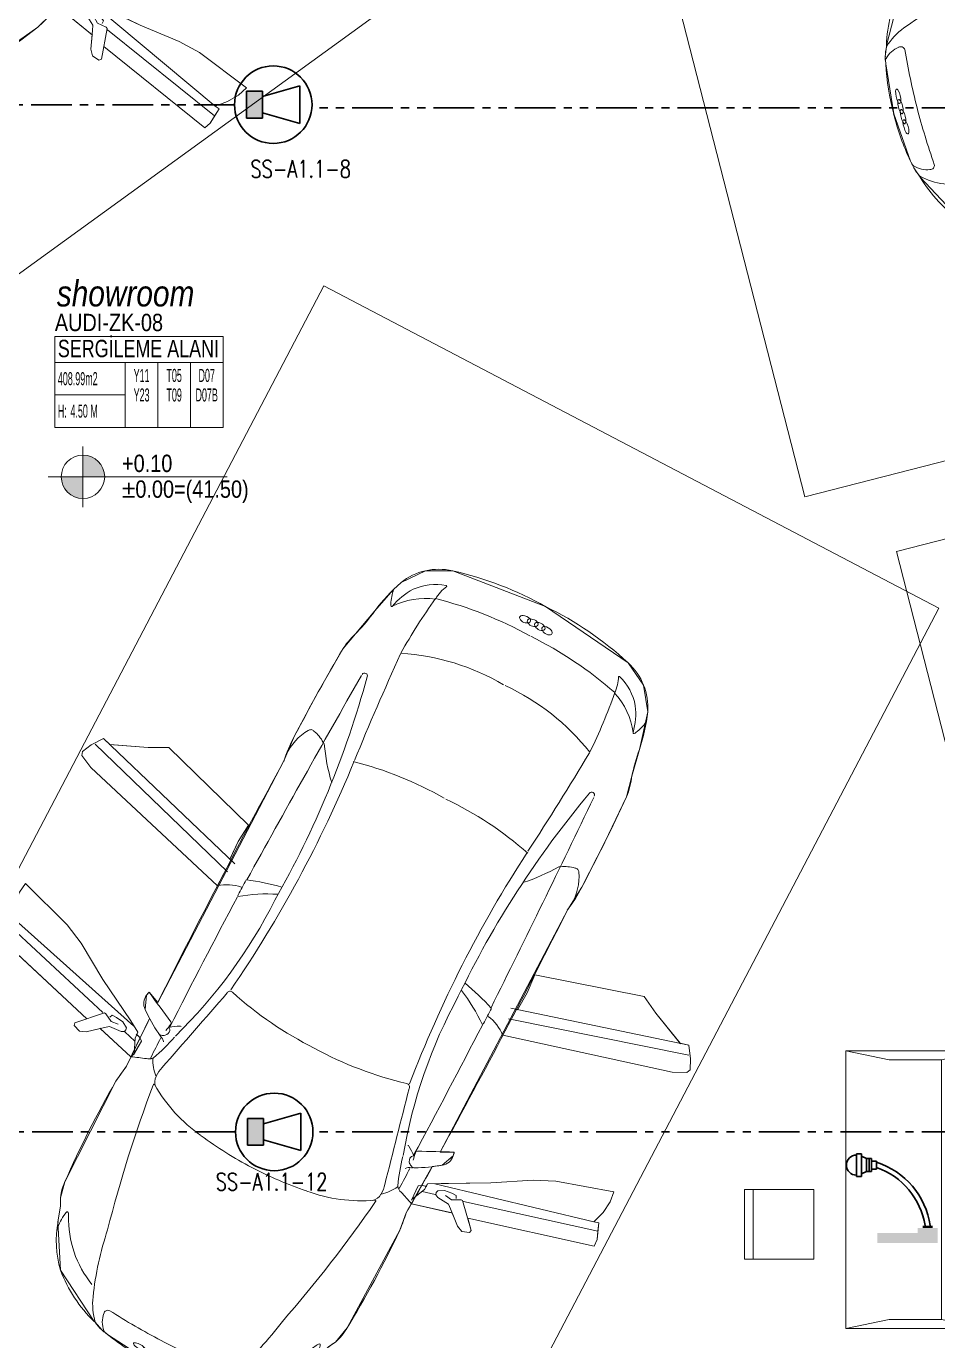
# Model space of a CAD drawing. Extents: x -1299 to 23780, y -3010 to 8106.
# Drawn here: x 2870 to 3395, y 607 to 1364 of the extents above; entities that cross this region are included whole.
import ezdxf
from ezdxf.enums import TextEntityAlignment as Align

# ---------------------------------------------------------------- set-up
doc = ezdxf.new("R2010")
doc.units = 0
doc.header["$LTSCALE"] = 25
doc.header["$MEASUREMENT"] = 0
for name, pattern in [('DOT2', [0.125, 0, -0.125]), ('HIDDEN', [0.375, 0.25, -0.125]), ('PHANTOM2', [1.25, 0.625, -0.125, 0.125, -0.125, 0.125, -0.125])]:
    doc.linetypes.add(name, pattern=pattern)
doc.layers.get('0').update_dxf_attribs({"color": 9, "lineweight": 9})
for name, color, linetype, lineweight in [('04', 9, 'Continuous', 9), ('05', 9, 'Continuous', 9), ('06D', 9, 'Continuous', 9), ('10', 9, 'Continuous', 9), ('20', 9, 'DOT2', 9), ('21', 9, 'Continuous', 9), ('35', 9, 'Continuous', 9), ('40', 9, 'Continuous', 9), ('40B', 9, 'Continuous', 9), ('E-6W ACİL ANONS İÇİN HOPARLÖR (GÖMME) (YANGINA DAYANIKLI)', 7, 'Continuous', 30), ('E-KABLO', 7, 'Continuous', 30), ('E-MİKROFON', 7, 'Continuous', 30), ('E-YAZI', 7, 'Continuous', 30)]:
    doc.layers.add(name, color=color, linetype=linetype, lineweight=lineweight)
doc.styles.add('Arial', font='arial.ttf', dxfattribs={"height": 2.5})
doc.styles.add('ILGAZ', font='txttw.shx')
doc.styles.add('MuuM_TEXT-ITALIC', font='ARIALNI.TTF')
doc.styles.add('MuuM_TEXT-STANDART', font='ARIALN.TTF')

# ---------------------------------------------------------------- blocks, each defined once
blk = doc.blocks.new('Group-321-1')
at = {"lineweight": 0}
for p, q in [((384783.0404, 69371.037), (384783.0455, 69371.0295)), ((384784.4115, 69370.3332), (384784.4025, 69370.333))]:
    blk.add_line(p, q, dxfattribs=at)
blk.add_lwpolyline([(384781.5515, 69367.9843), (384781.749, 69367.6906), (384781.7549, 69367.6863), (384781.7923, 69367.6441), (384781.8263, 69367.6169), (384782.0711, 69367.4613), (384782.3403, 69367.353), (384782.3817, 69367.3414), (384782.4453, 69367.3332), (384782.7991, 69367.344), (384783.0363, 69367.4941), (384783.1021, 69367.5581), (384783.1403, 69367.5843), (384783.2058, 69367.6663), (384783.5053, 69368.2326), (384783.5403, 69368.3322), (384783.689, 69368.5997), (384783.7466, 69368.6084), (384783.8084, 69368.6626), (384783.8147, 69368.6844), (384783.7337, 69368.6844), (384784.4562, 69370.087), (384784.5363, 69370.2162), (384784.6671, 69370.4777), (384784.7897, 69370.7386), (384784.8195, 69370.8587), (384784.8615, 69371.012), (384784.9078, 69371.2302), (384784.8821, 69371.3838), (384784.7923, 69371.511), (384784.3139, 69371.8312), (384783.7777, 69372.0326), (384783.6197, 69372.0318), (384783.48, 69371.9631), (384783.4374, 69371.9222), (384783.3299, 69371.7988), (384783.1493, 69371.5806), (384783.0089, 69371.3289), (384782.8745, 69371.074), (384782.8143, 69370.9298), (384782.099, 69369.5315), (384782.0492, 69369.5901), (384782.0346, 69369.5732), (384782.0266, 69369.4913), (384782.053, 69369.4394), (384781.9224, 69369.1627), (384781.8618, 69369.0762), (384781.5727, 69368.4935), (384781.5478, 69368.4017), (384781.5488, 69368.3546), (384781.5351, 69368.2638), (384781.5515, 69367.9843)], close=True, dxfattribs=at)
for centre, radius, start, end in [((384783.7002, 69371.6914), 0.3498, 77.58661, 129.02756), ((384783.3657, 69370.1215), 1.955, 60.96601, 77.834), ((384784.32, 69371.0452), 1.2443, 132.46554, 142.72442), ((384783.7203, 69371.8273), 0.2984, 161.30494, 177.7436), ((384783.7432, 69371.5713), 0.4025, 118.72004, 140.78477), ((384783.6803, 69371.6404), 0.3125, 79.03531, 114.67967), ((384783.8912, 69371.7489), 0.2436, 127.28492, 150.48206), ((384783.7369, 69371.9408), 0.00701, 14.30738, 65.78767), ((384783.5084, 69371.8411), 0.0862, 181.34596, 189.63974), ((384783.624, 69371.4545), 0.4181, 82.50821, 117.47814), ((384786.16, 69370.0997), 3.0479, 144.45126, 151.44152), ((384783.1339, 69369.6371), 2.3005, 61.70075, 76.26458), ((384782.5383, 69372.3373), 0.9575, 316.21857, 325.7418), ((384783.4275, 69371.8281), 0.00442, 198.85042, 328.86273), ((384784.1759, 69371.7659), 0.0116, 115.48588, 202.83845), ((384784.2048, 69371.7798), 0.0437, 204.93665, 291.60104), ((384784.1827, 69371.7527), 0.0264, 86.25131, 116.60003), ((384784.1802, 69371.7174), 0.0619, 44.04057, 86.06863), ((384783.4781, 69370.0639), 1.955, 47.82213, 64.69011), ((384784.219, 69371.7483), 0.0101, 111.92831, 196.76289), ((384784.245, 69371.7546), 0.0368, 193.51549, 249.2754), ((384784.2267, 69371.7313), 0.0287, 93.47089, 113.70035), ((384784.2157, 69371.751), 0.0129, 292.51497, 43.91301), ((384784.2218, 69371.692), 0.0681, 58.34095, 87.30825), ((384784.2513, 69371.7608), 0.045, 244.61072, 282.68217), ((384784.2665, 69371.7271), 0.0153, 157.39591, 204.46469), ((384784.264, 69371.7268), 0.0131, 105.23805, 152.09254), ((384784.2938, 69371.739), 0.045, 202.97395, 241.04541), ((384784.2396, 69371.7211), 0.0339, 22.28966, 58.16625), ((384784.2575, 69371.7317), 0.0153, 281.19144, 328.26022), ((384784.2684, 69371.7064), 0.0339, 67.48988, 103.36647), ((384784.2588, 69371.7295), 0.0131, 333.56358, 20.41807), ((384784.2924, 69371.7303), 0.0368, 236.38072, 292.14064), ((384784.2551, 69371.6749), 0.0681, 38.34788, 67.31518), ((384784.3065, 69371.7044), 0.0129, 81.74311, 193.14115), ((384784.3363, 69371.7123), 0.0437, 194.05509, 280.71948), ((384784.3025, 69371.7054), 0.0101, 288.89324, 13.72781), ((384784.2842, 69371.7018), 0.0287, 11.95578, 32.18524), ((384784.2999, 69371.6559), 0.0619, 39.58749, 81.61555), ((384784.3272, 69371.6786), 0.0264, 9.05609, 39.40481), ((384783.6081, 69371.2726), 0.5525, 133.02369, 146.12278), ((384783.2195, 69369.5931), 2.3005, 49.39154, 63.95538), ((384784.3419, 69371.6807), 0.0116, 282.81768, 10.17024), ((384793.5272, 69365.622), 11.9668, 150.13727, 152.89723), ((384800.1056, 69364.1963), 18.1799, 156.13496, 158.24111), ((384783.405, 69370.2154), 1.343, 60.01739, 86.68797), ((384784.5586, 69371.2508), 0.3498, 356.62857, 48.06952), ((384865.0479, 69325.7189), 93.6961, 150.803073, 151.627747), ((384777.8715, 69372.8535), 5.6052, 330.89441, 345.16435), ((384783.2749, 69371.4236), 0.0159, 339.0039, 150.39832), ((384784.4941, 69371.4395), 0.2436, 335.17406, 358.37121), ((384784.7399, 69371.4259), 0.00701, 59.86846, 111.34875), ((384784.5288, 69371.2049), 0.3125, 10.97646, 46.62082), ((384783.5314, 69370.1506), 1.343, 38.96815, 65.63874), ((384781.8315, 69372.3216), 3.0479, 334.21461, 341.20486), ((384784.4106, 69371.0507), 0.4181, 8.17799, 43.14791), ((384784.436, 69371.2157), 0.4025, 344.87136, 6.93609), ((384784.6574, 69371.3463), 0.2984, 307.91253, 324.35119), ((384783.6723, 69371.3777), 1.2443, 342.93171, 353.19059), ((384783.1168, 69370.8333), 0.3186, 120.97289, 155.47556), ((384782.9706, 69371.0742), 0.0369, 91.80001, 120.34392), ((384782.963, 69371.0791), 0.0326, 45.48642, 78.55436), ((384782.8486, 69370.9332), 0.2179, 28.76175, 50.98475), ((384784.8286, 69371.1089), 0.00442, 156.7934, 286.8057), ((384784.7921, 69371.1821), 0.0862, 296.01639, 304.31017), ((384783.7734, 69370.6126), 1.0105, 153.06948, 161.91859), ((384784.1506, 69371.1377), 1.1104, 185.59299, 197.27063), ((384785.7608, 69370.6832), 0.9575, 159.91432, 169.43756), ((384822.9409, 69349.5203), 45.4809, 151.91783, 153.89663), ((384776.6075, 69373.5829), 7.1236, 326.0794, 338.11644), ((384782.7341, 69368.9325), 2.0531, 60.68217, 76.50321), ((384768.9056, 69380.2116), 18.1799, 327.41502, 329.52117), ((384784.272, 69370.9318), 0.5525, 339.53334, 352.63243), ((384782.8801, 69368.8575), 2.0531, 49.15292, 64.97396), ((384788.9005, 69367.1922), 5.6052, 140.49177, 154.76171), ((384699.7855, 69410.5499), 93.6961, 334.028379, 334.853054), ((384773.8988, 69375.6976), 11.9668, 332.7589, 335.51885), ((384784.589, 69370.7491), 0.0159, 335.25781, 146.65222), ((384790.2301, 69366.5903), 7.1236, 147.53968, 159.57673), ((384783.8462, 69371.294), 1.1104, 288.38549, 300.06314), ((384784.4389, 69370.1168), 0.2179, 74.67138, 96.89437), ((384784.4908, 69370.2948), 0.0326, 47.10176, 80.1697), ((384784.2014, 69370.2765), 0.3186, 330.18057, 4.68324), ((384784.4824, 69370.2982), 0.0369, 5.3122, 33.85612), ((384782.4965, 69369.975), 0.2388, 70.63493, 104.39061), ((384825.273, 69347.607), 48.3027, 152.0551, 152.17195), ((384782.4028, 69368.6925), 1.5636, 74.98539, 82.5895), ((384783.6393, 69370.6814), 1.0105, 323.73754, 332.58665), ((384821.1879, 69350.0129), 43.565, 152.47687, 153.59071), ((384780.1046, 69371.4451), 2.9727, 314.88555, 333.67662), ((384782.7293, 69369.2079), 0.9545, 86.6279, 100.51602), ((384782.5618, 69370.1533), 0.00585, 151.78048, 223.89891), ((384743.6698, 69390.211), 45.4809, 331.7595, 333.7383), ((384782.8782, 69368.4484), 1.5636, 43.06662, 50.67073), ((384782.0988, 69369.5256), 0.08, 143.47187, 205.34832), ((384782.1495, 69369.4974), 0.1377, 137.16643, 146.60216), ((384967.4628, 69508.0027), 231.379, 216.741616, 216.794011), ((384678.7517, 69458.2208), 136.4506, 319.252602, 319.492588), ((384782.5149, 69369.582), 0.0186, 41.38587, 155.31615), ((384783.958, 69371.212), 2.1585, 228.54216, 243.72242), ((384786.4545, 69368.1856), 2.9727, 151.97951, 170.77058), ((384783.1066, 69369.0142), 0.9545, 25.14011, 39.02822), ((384782.9196, 69369.9112), 0.9868, 205.18196, 214.47771), ((384740.7557, 69390.9906), 48.3027, 333.48418, 333.60103), ((384795.1786, 69363.075), 14.5872, 154.13193, 155.3338), ((384782.1667, 69369.4142), 0.0112, 312.85989, 34.81051), ((384745.0919, 69389.0738), 43.565, 332.06542, 333.17925), ((384783.9724, 69369.4292), 0.00585, 261.75721, 333.87565), ((384783.8657, 69369.2721), 0.2388, 21.26552, 55.0212), ((384782.1239, 69369.3634), 0.0209, 210.13375, 261.90105), ((384782.122, 69369.3451), 0.00941, 178.27039, 230.32072), ((384782.0852, 69369.2999), 0.0489, 5.77906, 50.98927), ((384782.1316, 69369.3958), 0.0541, 258.6932, 282.71565), ((384782.1321, 69369.3799), 0.0386, 287.17105, 347.53678), ((384781.9661, 69369.5433), 0.2494, 316.34844, 326.72021), ((384782.1506, 69369.3741), 0.0194, 352.1473, 47.07927), ((384782.2653, 69368.9144), 0.4843, 94.43281, 101.94441), ((384782.228, 69369.389), 0.00831, 38.23228, 92.03083), ((384791.1445, 69364.8055), 10.0957, 153.3898, 154.10666), ((384781.4441, 69369.9694), 0.9862, 309.91617, 319.86311), ((384784.0189, 69371.1807), 2.1585, 241.9337, 257.11397), ((384781.8012, 69367.5574), 1.667, 81.88637, 84.9423), ((384782.0501, 69369.2603), 0.0543, 255.44862, 293.85951), ((384782.0653, 69369.2123), 0.00351, 147.65254, 275.80128), ((384782.3152, 69369.2019), 0.2415, 178.31118, 202.80165), ((384782.0803, 69369.2075), 0.00659, 121.6403, 166.77146), ((384783.0277, 69368.3243), 1.3873, 142.81626, 147.17964), ((384782.2724, 69369.0259), 0.196, 137.86982, 155.43476), ((384787.0532, 69366.1374), 5.9654, 150.48594, 156.73647), ((384789.1281, 69366.4456), 7.5187, 159.68697, 166.35156), ((384782.0818, 69369.0554), 0.00481, 20.93843, 175.93169), ((384782.1584, 69369.074), 0.0723, 153.7582, 202.5543), ((384782.8576, 69369.5029), 0.8909, 210.02521, 235.56573), ((384916.0429, 69336.4165), 136.4506, 166.163538, 166.403525), ((384783.5356, 69369.0581), 0.0186, 330.33998, 84.27025), ((384783.6274, 69370.5018), 2.1511, 233.76937, 242.93532), ((384783.546, 69368.7124), 0.00831, 33.62529, 87.42384), ((384783.1387, 69368.4661), 0.4843, 23.71172, 31.22332), ((384783.5791, 69368.6408), 0.0194, 78.57685, 133.50883), ((384783.8241, 69368.5896), 0.2494, 158.93592, 169.30769), ((384783.6023, 69368.6773), 0.0112, 90.84562, 172.79624), ((384788.1969, 69600.0219), 231.379, 268.862115, 268.914511), ((384783.7323, 69368.6871), 0.08, 280.3078, 342.18425), ((384783.6798, 69368.7118), 0.1377, 339.05397, 348.48969), ((384783.6345, 69370.4982), 2.1511, 242.7208, 251.88675), ((384784.4746, 69368.4138), 0.9862, 165.79302, 175.73995), ((384774.6241, 69373.2856), 10.0957, 331.54946, 332.26633), ((384783.5569, 69368.5444), 0.0489, 74.66686, 119.87707), ((384770.8666, 69375.5547), 14.5872, 330.32233, 331.52419), ((384783.5945, 69368.6292), 0.0386, 138.11935, 198.48507), ((384783.6078, 69368.6381), 0.0541, 202.94048, 226.96292), ((384783.5722, 69368.6007), 0.00941, 255.33541, 307.38574), ((384783.5859, 69368.613), 0.0209, 223.75508, 275.52238), ((384783.5672, 69369.5788), 0.9868, 271.17841, 280.47417), ((384781.8971, 69368.3577), 0.3521, 155.6746, 172.82724), ((384783.2716, 69369.2904), 0.8909, 250.0904, 275.63091), ((384783.3307, 69368.4723), 0.0723, 283.10183, 331.89793), ((384783.2251, 69368.5368), 0.196, 330.22137, 347.7863), ((384783.3432, 69368.6743), 0.2415, 282.85447, 307.34495), ((384783.4846, 69368.4866), 0.00659, 318.88467, 4.01582), ((384783.5452, 69368.4928), 0.0543, 191.79662, 230.20751), ((384783.4973, 69368.4773), 0.00351, 209.85485, 338.00359), ((384782.3066, 69367.2979), 1.667, 40.71383, 43.76976), ((384764.3472, 69370.8859), 17.3868, 351.32617, 351.63129), ((384781.2507, 69368.3722), 0.2986, 356.60672, 5.66016), ((384777.1322, 69372.6032), 7.5187, 319.30457, 325.96916), ((384783.3602, 69368.3991), 0.00481, 309.72444, 104.7177), ((384781.8007, 69368.141), 0.2809, 142.99801, 163.90702), ((384781.6108, 69368.2877), 0.0411, 126.43126, 146.97652), ((384781.5894, 69368.3179), 0.00398, 74.79118, 133.78563), ((384781.5845, 69368.3135), 0.0102, 1.6376, 54.39629), ((384781.5006, 69368.3013), 0.0949, 358.81699, 7.38389), ((384782.2012, 69368.2894), 0.6058, 179.06594, 219.47978), ((384782.2148, 69368.7415), 1.3873, 338.47648, 342.83987), ((384782.1373, 69368.159), 0.6112, 170.0439, 196.59906), ((384783.574, 69367.6511), 1.8423, 162.01986, 174.32836), ((384778.0913, 69370.7376), 5.9654, 328.91966, 335.17019), ((384782.3166, 69368.2853), 0.8221, 201.47616, 226.33924), ((384782.1191, 69367.7954), 0.3803, 174.31047, 196.66974), ((384781.8274, 69367.732), 0.0243, 63.76495, 169.99527), ((384784.0992, 69371.3805), 4.2739, 238.04892, 242.63411), ((384781.9367, 69367.8086), 0.2189, 213.43665, 228.87327), ((384781.9405, 69367.6889), 0.1449, 160.42148, 200.18277), ((384781.3493, 69368.793), 1.8423, 311.32776, 323.63627), ((384781.8626, 69367.7093), 0.0958, 222.86726, 244.00748), ((384781.8298, 69367.649), 0.0272, 202.20177, 232.28434), ((384782.6953, 69368.7143), 1.3999, 231.62456, 243.52038), ((384782.901, 69367.8424), 0.3521, 312.82889, 329.98153), ((384781.9795, 69367.566), 0.00393, 106.148, 191.23563), ((384781.9926, 69367.569), 0.0174, 192.47252, 226.43384), ((384781.9842, 69367.5477), 0.0228, 79.74326, 104.67435), ((384782.0763, 69367.6572), 0.139, 226.48129, 253.24184), ((384781.9679, 69367.4673), 0.1048, 43.02745, 79.064), ((384782.0325, 69367.5354), 0.00393, 108.00787, 193.0955), ((384782.0455, 69367.5388), 0.0174, 194.33239, 228.2937), ((384782.0378, 69367.5173), 0.0228, 81.60313, 106.53421), ((384782.1264, 69367.6297), 0.139, 228.34115, 255.10171), ((384782.043, 69367.5459), 0.0229, 252.85277, 277.47636), ((384782.0242, 69367.4364), 0.1048, 44.88731, 80.92386), ((384782.0223, 69367.5184), 0.0302, 24.43778, 42.48024), ((384782.0457, 69367.5282), 0.00493, 273.68219, 33.68219), ((384784.0734, 69371.3937), 4.2739, 243.02202, 247.60721), ((384782.6682, 69368.0497), 0.6058, 266.17635, 306.59018), ((384782.7811, 69367.6377), 0.2809, 321.7491, 342.65812), ((384783.0862, 69367.4874), 0.0949, 118.27223, 126.83913), ((384795.1854, 69355.0563), 17.3868, 134.02483, 134.32996), ((384783.0473, 69367.5626), 0.0102, 71.25983, 124.01853), ((384783.0109, 69367.569), 0.0411, 338.6796, 359.22486), ((384783.048, 69367.5692), 0.00398, 351.87049, 50.86494), ((384783.2896, 69367.3257), 0.2986, 119.99597, 129.0494), ((384782.7254, 69368.6988), 1.3999, 242.13575, 254.03156), ((384782.0856, 69367.5071), 0.00493, 90.11407, 210.11407), ((384782.1019, 69367.5147), 0.0229, 206.3199, 230.94349), ((384782.0905, 69367.4822), 0.0302, 81.31602, 99.35848), ((384782.1758, 69367.6043), 0.139, 230.55442, 257.31497), ((384782.0967, 69367.5174), 0.0229, 254.71264, 279.33622), ((384782.0783, 69367.4086), 0.1048, 44.73227, 80.76882), ((384782.0769, 69367.4892), 0.0302, 26.29765, 44.3401), ((384782.0999, 69367.4998), 0.00493, 275.54206, 35.54205), ((384782.1404, 69367.4796), 0.00493, 91.97393, 211.97394), ((384782.1563, 69367.4877), 0.0229, 208.17977, 232.80335), ((384782.146, 69367.4549), 0.0302, 83.17589, 101.21835), ((384782.2273, 69367.5797), 0.139, 232.41428, 259.17484), ((384782.1491, 69367.4857), 0.0174, 257.36242, 291.32374), ((384782.1362, 69367.3809), 0.1048, 46.59213, 82.62868), ((384782.1361, 69367.4668), 0.0228, 19.12192, 44.053), ((384782.1539, 69367.4731), 0.00393, 292.56063, 17.64826), ((384782.1921, 69367.441), 0.0228, 20.98178, 45.91286), ((384782.2096, 69367.4478), 0.00393, 294.42049, 19.50812), ((384782.5995, 69367.9217), 0.6112, 289.05706, 315.61223), ((384782.2044, 69367.4602), 0.0174, 259.22229, 293.1836), ((384782.3323, 69367.4878), 0.1449, 285.47336, 325.23464), ((384782.3147, 69367.695), 0.3803, 288.98638, 311.34565), ((384782.4333, 69367.421), 0.0243, 315.66086, 61.89118), ((384782.3942, 69367.4364), 0.0958, 241.64864, 262.78887), ((384782.3644, 69367.3745), 0.0272, 253.37179, 283.45435), ((384782.4317, 69367.5545), 0.2189, 256.78285, 272.21947), ((384782.5977, 69368.1411), 0.8221, 259.31689, 284.17997)]:
    blk.add_arc(centre, radius, start, end, dxfattribs=at)
blk = doc.blocks.new('Group-322-1')
for p, q in [((384781.331, 69370.2105), (384781.2966, 69370.1597)), ((384781.5743, 69369.9737), (384781.331, 69370.2105)), ((384781.2966, 69370.1597), (384781.2703, 69370.0916)), ((384781.2352, 69370.0373), (384781.1991, 69370.0045)), ((384781.2557, 69370.0172), (384781.2352, 69370.0373)), ((384781.2703, 69370.0916), (384781.2557, 69370.0172)), ((384781.1619, 69369.9731), (384781.1407, 69369.9383)), ((384781.1991, 69370.0045), (384781.1619, 69369.9731)), ((384781.784, 69369.4706), (384781.1997, 69370.004)), ((384781.9623, 69369.3941), (384781.2557, 69370.0169)), ((384781.2557, 69370.0169), (384781.2754, 69369.9991)), ((384781.6545, 69369.8691), (384781.5743, 69369.9737)), ((384781.1407, 69369.9383), (384781.6919, 69369.4347)), ((384781.7823, 69369.6607), (384781.6545, 69369.8691)), ((384781.9441, 69369.4245), (384781.7823, 69369.6607)), ((384781.6228, 69369.4109), (384781.7921, 69369.4695)), ((384781.7921, 69369.4695), (384781.8013, 69369.4647)), ((384781.8013, 69369.4647), (384781.8317, 69369.4193)), ((384781.8241, 69369.4453), (384781.8377, 69369.4563)), ((384781.8317, 69369.4193), (384781.8727, 69369.4049)), ((384781.8377, 69369.4563), (384781.862, 69369.4435)), ((384781.862, 69369.4435), (384781.8993, 69369.4183)), ((384781.8993, 69369.4183), (384781.9205, 69369.3851)), ((384781.9863, 69369.3597), (384781.9441, 69369.4245)), ((384781.6183, 69369.395), (384781.6228, 69369.4109)), ((384781.6494, 69369.3621), (384781.6183, 69369.395)), ((384781.6889, 69369.3595), (384781.6494, 69369.3621)), ((384781.7937, 69369.3845), (384781.6889, 69369.3595)), ((384781.7664, 69369.3807), (384781.9464, 69369.2177)), ((384781.8226, 69369.3912), (384781.7937, 69369.3845)), ((384781.8894, 69369.3631), (384781.8226, 69369.3912)), ((384781.9084, 69369.3622), (384781.8894, 69369.3631)), ((384781.9175, 69369.372), (384781.9084, 69369.3622)), ((384781.9692, 69369.3081), (384781.9114, 69369.3606)), ((384781.9205, 69369.3851), (384781.9175, 69369.372)), ((384781.97, 69369.3257), (384781.9863, 69369.3597)), ((384781.9978, 69369.329), (384781.9767, 69369.3483)), ((384781.9625, 69369.2298), (384782.008, 69369.3088)), ((384781.9659, 69369.2362), (384781.97, 69369.3257)), ((384782.008, 69369.3088), (384781.9978, 69369.329))]:
    blk.add_line(p, q)
blk.add_lwpolyline([(384781.331, 69370.2105), (384781.5743, 69369.9737), (384781.6545, 69369.8691), (384781.7823, 69369.6607), (384781.9441, 69369.4245), (384781.9863, 69369.3597), (384781.9796, 69369.3457), (384781.9978, 69369.329), (384782.008, 69369.3088), (384781.9659, 69369.2362), (384781.9464, 69369.2177), (384781.7687, 69369.3785), (384781.6889, 69369.3595), (384781.6494, 69369.3621), (384781.6183, 69369.395), (384781.6228, 69369.4109), (384781.6919, 69369.4347), (384781.1407, 69369.9383), (384781.1619, 69369.9731), (384781.1991, 69370.0045), (384781.2352, 69370.0373), (384781.2557, 69370.0169), (384781.2703, 69370.0916), (384781.2966, 69370.1597)], close=True)
blk = doc.blocks.new('Group-323-1')
for p, q in [((384783.7403, 69368.5033), (384784.0265, 69368.5095)), ((384784.0265, 69368.5095), (384784.2703, 69368.527)), ((384784.2703, 69368.527), (384784.4021, 69368.5228)), ((384784.4021, 69368.5228), (384784.7363, 69368.4631)), ((384783.5713, 69368.4048), (384783.609, 69368.4878)), ((384783.5745, 69368.4113), (384783.6449, 69368.4667)), ((384783.609, 69368.4878), (384783.6313, 69368.4913)), ((384783.631, 69368.4558), (384783.7074, 69368.4395)), ((384783.6313, 69368.4913), (384783.6593, 69368.4854)), ((384783.6449, 69368.4667), (384783.663, 69368.4998)), ((384783.663, 69368.4998), (384783.7403, 69368.5033)), ((384783.7049, 69368.5004), (384784.6228, 69368.2891)), ((384783.7131, 69368.4511), (384783.7105, 69368.438)), ((384783.7105, 69368.438), (384783.7223, 69368.4231)), ((384783.7219, 69368.4612), (384783.7131, 69368.4511)), ((384783.7613, 69368.4632), (384783.7219, 69368.4612)), ((384783.8035, 69368.4477), (384783.7613, 69368.4632)), ((384783.8016, 69368.4089), (384783.766, 69368.4339)), ((384783.8281, 69368.4354), (384783.8035, 69368.4477)), ((384783.8271, 69368.4179), (384783.8281, 69368.4354)), ((384784.7363, 69368.4631), (384784.715, 69368.4056)), ((384783.8082, 69368.3333), (384783.5708, 69368.3847)), ((384783.7223, 69368.4231), (384783.784, 69368.3851)), ((384783.784, 69368.3851), (384783.7954, 69368.3578)), ((384783.7954, 69368.3578), (384783.8361, 69368.258)), ((384783.8561, 69368.4106), (384783.8016, 69368.4089)), ((384783.8654, 69368.406), (384783.8561, 69368.4106)), ((384783.9165, 69368.2343), (384783.8654, 69368.406)), ((384783.871, 69368.4001), (384784.645, 69368.2361)), ((384784.715, 69368.4056), (384784.6751, 69368.3445)), ((384784.626, 69368.1499), (384783.8955, 69368.3044)), ((384784.6228, 69368.2891), (384784.5969, 69368.2948)), ((384784.6751, 69368.3445), (384784.6231, 69368.2893)), ((384784.6231, 69368.2893), (384784.6514, 69368.2844)), ((384784.6514, 69368.2844), (384784.6458, 69368.2359)), ((384783.8361, 69368.258), (384783.8613, 69368.2275)), ((384783.8613, 69368.2275), (384783.9062, 69368.2214)), ((384783.9062, 69368.2214), (384783.9165, 69368.2343)), ((384784.6458, 69368.2359), (384784.642, 69368.1874)), ((384784.642, 69368.1874), (384784.626, 69368.1499))]:
    blk.add_line(p, q)
blk.add_lwpolyline([(384783.6295, 69368.491), (384783.6556, 69368.4862), (384783.663, 69368.4998), (384784.0265, 69368.5095), (384784.2703, 69368.527), (384784.4021, 69368.5228), (384784.7363, 69368.4631), (384784.715, 69368.4056), (384784.6751, 69368.3445), (384784.6228, 69368.2891), (384784.6514, 69368.2844), (384784.642, 69368.1874), (384784.626, 69368.1499), (384783.8955, 69368.3044), (384783.9165, 69368.2343), (384783.9062, 69368.2214), (384783.8613, 69368.2275), (384783.8361, 69368.258), (384783.8051, 69368.334), (384783.5708, 69368.3847)], close=True)
blk = doc.blocks.new('Group-324-1')
for p, q in [((384781.7031, 69371.0121), (384781.6524, 69370.9735)), ((384781.7733, 69371.0498), (384781.7031, 69371.0121)), ((384782.4941, 69370.2883), (384781.7252, 69371.016)), ((384782.5366, 69370.3335), (384781.7733, 69371.0498)), ((384781.8057, 69371.015), (384782.0321, 69370.9999)), ((384781.6524, 69370.9735), (384781.6499, 69370.9499)), ((384781.6499, 69370.9499), (384781.7011, 69370.8824)), ((384782.0321, 69370.9999), (384782.1497, 69371.0007)), ((384782.1497, 69371.0007), (384782.6141, 69370.5571)), ((384781.7011, 69370.8824), (384782.4371, 69370.2063)), ((384782.6141, 69370.5571), (384782.5545, 69370.4624)), ((384782.5545, 69370.4624), (384782.5076, 69370.3596))]:
    blk.add_line(p, q)
blk.add_lwpolyline([(384782.6141, 69370.5571), (384782.1497, 69371.0007), (384782.0321, 69370.9999), (384781.8107, 69371.0146), (384781.7733, 69371.0498), (384781.7031, 69371.0121), (384781.6524, 69370.9735), (384781.6499, 69370.9499), (384781.7011, 69370.8824), (384782.4371, 69370.2063), (384782.5131, 69370.3555), (384782.5079, 69370.3604), (384782.5545, 69370.4624)], close=True)
blk = doc.blocks.new('Group-325-1')
for p, q in [((384784.2699, 69369.7089), (384784.2277, 69369.6053)), ((384784.901, 69369.5901), (384784.2699, 69369.7089)), ((384784.2277, 69369.6053), (384784.1715, 69369.5072)), ((384784.9688, 69369.494), (384784.901, 69369.5901)), ((384784.1334, 69369.5156), (384785.1602, 69369.3127)), ((384785.1131, 69369.3188), (384784.9688, 69369.494)), ((384784.1214, 69369.4547), (384785.1608, 69369.254)), ((384785.0663, 69369.1565), (384784.0879, 69369.3606)), ((384785.1602, 69369.3127), (384785.1706, 69369.2337)), ((384785.1706, 69369.2337), (384785.1687, 69369.1701)), ((384785.151, 69369.1543), (384785.0663, 69369.1565)), ((384785.1687, 69369.1701), (384785.151, 69369.1543))]:
    blk.add_line(p, q)
blk.add_lwpolyline([(384784.2699, 69369.7089), (384784.901, 69369.5901), (384784.9688, 69369.494), (384785.1099, 69369.3227), (384785.1602, 69369.3127), (384785.1706, 69369.2337), (384785.1687, 69369.1701), (384785.151, 69369.1543), (384785.0663, 69369.1565), (384784.0879, 69369.3606), (384784.1366, 69369.4517), (384784.166, 69369.5091), (384784.1719, 69369.508), (384784.2277, 69369.6053)], close=True)
blk = doc.blocks.new('p-audi_arac')
at = {"layer": '06D', "lineweight": 0, "flags": 128}
blk.add_lwpolyline([(695.6, 0.8), (-4.4, 0.8), (-4.4, 400.8), (695.6, 400.8)], close=True, dxfattribs=at)
at = {"layer": '04', "xscale": 99.99999999999999, "yscale": 99.99999999999999, "zscale": 99.99999999999999, "rotation": 117.1763778173343}
for name in ['Group-321-1', 'Group-323-1', 'Group-325-1', 'Group-324-1', 'Group-322-1']:
    blk.add_blockref(name, (23745751.03, -31061967.79), dxfattribs=at)
blk = doc.blocks.new('0_elevationtarget-p')
h = blk.add_hatch(color=256)
h.paths.add_polyline_path([(2.5, 0, 0.414214), (0, 2.5), (0, 0)])
h.paths.add_polyline_path([(0, 0), (-2.5, 0, 0.414214), (0, -2.5)])
blk.add_line((0, -3.5), (0, 3.5))
blk.add_lwpolyline([(16.6, 0), (-4, 0)])
blk.add_circle((0, 0), 2.5)
at = {"style": 'Arial'}
blk.add_attdef('BITMISKOT', text='', height=2, dxfattribs=at).set_placement((4.5, 0), align=Align.BOTTOM_LEFT)
blk.add_attdef('KABAKOT', text='', height=2, dxfattribs=at).set_placement((4.5, -0.59), align=Align.TOP_LEFT)
blk = doc.blocks.new('p-')
for p, q in [((-55.07, 154.8), (-79.98, 160)), ((0, 160), (-24.97, 154.8)), ((-24.97, 154.8), (-55.07, 154.8)), ((-24.97, 154.8), (-24.97, 5.2)), ((-138.42, 80), (-98.42, 80)), ((-138.42, 40), (-138.42, 80)), ((-133.42, 40), (-133.42, 80)), ((-98.42, 80), (-98.42, 40)), ((-98.42, 40), (-138.42, 40)), ((-55.07, 5.2), (-79.98, 0)), ((-24.97, 5.2), (-55.07, 5.2)), ((0, 0), (-24.97, 5.2))]:
    blk.add_line(p, q)
at = {"flags": 128}
blk.add_lwpolyline([(-79.98, 160), (0, 160), (0, 0), (-79.98, 0)], close=True, dxfattribs=at)
at = {"layer": '40'}
for points in [[(-79.98, 0), (0, 0), (0, 160), (-79.98, 160)], [(-98.42, 40), (-138.42, 40), (-138.42, 80), (-98.42, 80)]]:
    blk.add_lwpolyline(points, close=True, dxfattribs=at)
blk = doc.blocks.new('0_roomno2')
blk.add_lwpolyline([(19.38, -10.5), (0, -10.5), (0, 0), (19.38, 0)], close=True)
for points in [[(0, -3), (19.38, -3)], [(8.12, -3), (8.12, -10.5)], [(11.88, -3), (11.88, -10.5)], [(15.62, -3), (15.62, -10.5)], [(0, -6.75), (8.12, -6.75)]]:
    blk.add_lwpolyline(points)
at = {"style": 'MuuM_TEXT-STANDART', "width": 0.6}
blk.add_text('H:', height=1.5, dxfattribs=at).set_placement((0.35, -8.61), align=Align.MIDDLE_LEFT)
at = {"style": 'Arial'}
blk.add_attdef('ODANO', (0, 1.17), '', height=2, dxfattribs=at)
blk.add_attdef('MEKANADI', text='', height=2, dxfattribs=at).set_placement((0.35, -3), align=Align.BOTTOM_LEFT)
at = {"style": 'MuuM_TEXT-STANDART', "width": 0.6}
for tag, p in [('M2', (0.35, -4.88)), ('TEMIZTAVANYUKSEKLIGI', (1.8, -8.61))]:
    blk.add_attdef(tag, text='', height=1.5, dxfattribs=at).set_placement(p, align=Align.MIDDLE_LEFT)
for tag, p in [('YER01', (10, -4.5)), ('TAVAN01', (13.75, -4.5)), ('DUVAR01', (17.5, -4.5)), ('YER02', (10, -6.75)), ('TAVAN02', (13.75, -6.75)), ('DUVAR02', (17.5, -6.75)), ('YER03', (10, -9)), ('TAVAN03', (13.75, -9)), ('DUVAR03', (17.5, -9))]:
    blk.add_attdef(tag, text='', height=1.5, dxfattribs=at).set_placement(p, align=Align.MIDDLE_CENTER)
blk = doc.blocks.new('p-zemin kat')
at = {"layer": '20', "linetype": 'HIDDEN', "lineweight": 0}
blk.add_arc((4088.57, -323.37), 2647.53, 80.45701, 156.55486, dxfattribs=at)
at = {"layer": '40'}
blk.add_lwpolyline([(1851.16, 326.92), (3319.5, 326.92), (3319.5, 343), (3280.52, 343), (3280.5, 427), (3319.5, 427), (3319.5, 570), (4025.5, 570), (4025.5, 427), (4064.5, 427), (4064.5, 343), (3980.5, 343), (3980.5, 326.92), (4680.5, 326.92), (4680.5, 427), (4780.58, 427), (4780.58, 1901.49, 0.054196), (4273.07, 1999.31), (4278.59, 2070.68, 0.306949), (1935.27, 740.05), (1999.45, 708.36, 0.043245), (1856.49, 345)], format="xyb", close=True, dxfattribs=at)
at = {"layer": '40B'}
blk.add_lwpolyline([(1935.27, 740.05, -0.306949), (4278.59, 2070.68, 0.001238), (4287.87, 2185.72, -0.024009), (4527.5, 2155.06), (4532.5, 2153.27), (4532.5, 2372.5), (4200, 2372.5), (3990, 2372.5), (3990, 2405), (3287.33, 2405), (3287.33, 2825), (2222.5, 2825)], format="xyb", dxfattribs=at)
blk.add_lwpolyline([(3364.5, 343), (3319.5, 343), (3319.5, 320), (1719.67, 320), (1719.67, 326.92), (1719.56, 328.25, -0.047611), (1885.58, 764.59), (1935.27, 740.05, -0.306949), (4278.59, 2070.68), (4283.12, 2125.91, -0.05155), (4780.05, 2034.32), (4787.5, 2034.32), (4787.5, 320), (4025.5, 320), (4025.5, 570), (3319.5, 570), (3319.5, 427), (3364.5, 427), (3364.5, 343)], format="xyb", close=True, dxfattribs=at)
at = {"layer": '21'}
ref = blk.add_blockref('0_roomno2', (2886.2, 1185.78), dxfattribs=dict(at, xscale=5, yscale=5, zscale=5))
ref.add_attrib('ODANO', 'AUDI-ZK-08', dxfattribs={"layer": '0', "height": 10, "style": 'MuuM_TEXT-STANDART'}).set_placement((2886.2, 1185.78), align=Align.BOTTOM_LEFT)
ref.add_attrib('MEKANADI', 'SERGİLEME ALANI ', dxfattribs={"layer": '0', "height": 10, "style": 'MuuM_TEXT-STANDART', "width": 0.9}).set_placement((2887.95, 1170.78), align=Align.BOTTOM_LEFT)
ref.add_attrib('M2', '408.99m2', dxfattribs={"layer": '0', "height": 7.5, "style": 'MuuM_TEXT-STANDART', "width": 0.6}).set_placement((2887.95, 1161.41), align=Align.MIDDLE_LEFT)
ref.add_attrib('TEMIZTAVANYUKSEKLIGI', '4.50 M', dxfattribs={"layer": '0', "height": 7.5, "style": 'MuuM_TEXT-STANDART', "width": 0.6}).set_placement((2895.2, 1142.74), align=Align.MIDDLE_LEFT)
ref.add_attrib('YER01', 'Y11', dxfattribs={"layer": '0', "height": 7.5, "style": 'MuuM_TEXT-STANDART', "width": 0.6}).set_placement((2936.2, 1163.28), align=Align.MIDDLE_CENTER)
ref.add_attrib('TAVAN01', 'T05', dxfattribs={"layer": '0', "height": 7.5, "style": 'MuuM_TEXT-STANDART', "width": 0.6}).set_placement((2954.95, 1163.28), align=Align.MIDDLE_CENTER)
ref.add_attrib('DUVAR01', 'D07', dxfattribs={"layer": '0', "height": 7.5, "style": 'MuuM_TEXT-STANDART', "width": 0.6}).set_placement((2973.7, 1163.28), align=Align.MIDDLE_CENTER)
ref.add_attrib('YER02', 'Y23', dxfattribs={"layer": '0', "height": 7.5, "style": 'MuuM_TEXT-STANDART', "width": 0.6}).set_placement((2936.2, 1152.03), align=Align.MIDDLE_CENTER)
ref.add_attrib('TAVAN02', 'T09', dxfattribs={"layer": '0', "height": 7.5, "style": 'MuuM_TEXT-STANDART', "width": 0.6}).set_placement((2954.95, 1152.03), align=Align.MIDDLE_CENTER)
ref.add_attrib('DUVAR02', 'D07B', dxfattribs={"layer": '0', "height": 7.5, "style": 'MuuM_TEXT-STANDART', "width": 0.6}).set_placement((2973.7, 1152.03), align=Align.MIDDLE_CENTER)
at = {"layer": '40', "insert": (2926.98, 1210.4), "char_height": 15, "width": 335.6561, "attachment_point": 5, "style": 'MuuM_TEXT-ITALIC'}
blk.add_mtext('showroom', dxfattribs=at)
blk = doc.blocks.new('100_6W ACİL ANONS İÇİN HOPARLÖR (GÖMME) (YANGINA DAYANIKLI)')
at = {"layer": 'E-6W ACİL ANONS İÇİN HOPARLÖR (GÖMME) (YANGINA DAYANIKLI)', "color": 4}
for p, q in [((-2.19, -1.1), (-2.19, 1.1)), ((-2.19, 1.1), (-0.88, 1.1)), ((-0.88, 0.66), (2.19, 1.54)), ((-0.88, 1.1), (-0.88, -1.1)), ((2.19, -1.54), (2.19, 1.54)), ((-0.88, -0.66), (2.19, -1.54)), ((-0.88, -1.1), (-2.19, -1.1))]:
    blk.add_line(p, q, dxfattribs=at)
at = {"layer": 'E-6W ACİL ANONS İÇİN HOPARLÖR (GÖMME) (YANGINA DAYANIKLI)', "color": 3}
blk.add_circle((0, 0), 3.19, dxfattribs=at)
at = {"layer": 'E-6W ACİL ANONS İÇİN HOPARLÖR (GÖMME) (YANGINA DAYANIKLI)', "color": 4}
blk.add_solid([(-2.19, 1.1), (-0.88, 1.1), (-2.19, -1.1), (-0.88, -1.1)], dxfattribs=at)
blk = doc.blocks.new('10_MİKROFON')
at = {"layer": 'E-MİKROFON', "color": 3, "linetype": 'Continuous'}
for p, q in [((330.8, 571), (367.1, 571)), ((330.8, 571), (330.8, 407.7)), ((367.1, 571), (367.1, 407.7)), ((258.2, 518.4), (221.9, 518.4)), ((221.9, 518.4), (221.9, 460.3)), ((294.5, 536.5), (258.2, 536.5)), ((258.2, 536.5), (258.2, 442.2)), ((276.3, 536.5), (276.3, 442.2)), ((294.5, 536.5), (330.8, 552.9)), ((294.5, 536.5), (294.5, 442.2)), ((258.2, 460.3), (221.9, 460.3)), ((294.5, 442.2), (258.2, 442.2)), ((294.5, 442.2), (330.8, 425.8)), ((330.8, 407.7), (367.1, 407.7))]:
    blk.add_line(p, q, dxfattribs=at)
for centre, radius, start, end in [((396.2, -29.2), 566.2, 107.93165, 171.50647), ((367.1, 489.3), 72.6, 270, 90), ((396.2, -29.2), 529.9, 109.2064, 170.9199)]:
    blk.add_arc(centre, radius, start, end, dxfattribs=at)
for points in [[(-72.6, 36.3), (-217.8, 36.3), (-72.6, 0), (-217.8, 0)], [(217.8, 0), (-217.8, 0), (217.8, -72.6), (-217.8, -72.6)], [(-108.9, 54.4), (-108.9, 36.3), (-181.5, 54.4), (-181.5, 36.3)]]:
    blk.add_solid(points, dxfattribs=at)

msp = doc.modelspace()

# ---------------------------------------------------------------- linework, layer by layer
at = {"layer": '20', "linetype": 'HIDDEN', "lineweight": 0}
msp.add_lwpolyline([(1754.32, 730, -0.342283), (4527.5, 2199.66, -0.342283)], format="xyb", dxfattribs=at)
at = {"layer": '35'}
msp.add_arc((4088.57, -323.37), 2401.58, 85.46185, 153.71717, dxfattribs=at)
at = {"layer": 'E-KABLO', "color": 5, "linetype": 'PHANTOM2', "ltscale": 1.5}
for p, q in [((2989.72, 1319.24), (2334.84, 1319.24)), ((3690.31, 1317.5), (3034.29, 1317.5)), ((2990.29, 727.5), (2334.91, 727.5)), ((3690.31, 727.5), (3034.93, 727.5))]:
    msp.add_line(p, q, dxfattribs=at)

# ---------------------------------------------------------------- block references
at = {"layer": '04'}
for p, rotation in [((3074.89, 1868.75), 215.9470275238132), ((3892.57, 1654.29), 194.3716521401998), ((4044.81, 1235.29), 194.3716521401998), ((3038.51, 1211.39), 242.3325881705122)]:
    msp.add_blockref('p-audi_arac', p, dxfattribs=dict(at, rotation=rotation))
at = {"layer": '05'}
msp.add_blockref('p-', (3421.94, 614.27), dxfattribs=at)
at = {"layer": '10'}
msp.add_blockref('p-zemin kat', (0, 0), dxfattribs=at)
at = {"layer": '21'}
ref = msp.add_blockref('0_elevationtarget-p', (2902.43, 1104.89), dxfattribs=dict(at, xscale=5, yscale=5, zscale=0.5))
ref.add_attrib('BITMISKOT', '+0.10', dxfattribs={"layer": '0', "height": 10, "style": 'MuuM_TEXT-STANDART'}).set_placement((2924.93, 1104.62), align=Align.BOTTOM_LEFT)
ref.add_attrib('KABAKOT', '%%P0.00=(41.50)', dxfattribs={"layer": '0', "height": 10, "style": 'MuuM_TEXT-STANDART'}).set_placement((2924.93, 1089.79), align=Align.BOTTOM_LEFT)
at = {"layer": 'E-6W ACİL ANONS İÇİN HOPARLÖR (GÖMME) (YANGINA DAYANIKLI)', "xscale": 7, "yscale": 7, "zscale": 7}
for p in [(3012.04, 1319.24), (3012.61, 727.5)]:
    msp.add_blockref('100_6W ACİL ANONS İÇİN HOPARLÖR (GÖMME) (YANGINA DAYANIKLI)', p, dxfattribs=at)
at = {"layer": 'E-MİKROFON', "color": 6, "linetype": 'Continuous', "xscale": -0.08, "yscale": 0.08, "zscale": 0.08}
msp.add_blockref('10_MİKROFON', (3377.42, 669.24), dxfattribs=at)

# ---------------------------------------------------------------- texts
at = {"layer": 'E-YAZI', "color": 3, "style": 'ILGAZ', "width": 0.75}
for s, p in [('SS-A1.1-8', (2998.93, 1277.27)), ('SS-A1.1-12', (2978.94, 693.78))]:
    msp.add_text(s, height=10, dxfattribs=at).set_placement(p)

doc.saveas('drawing.dxf')
